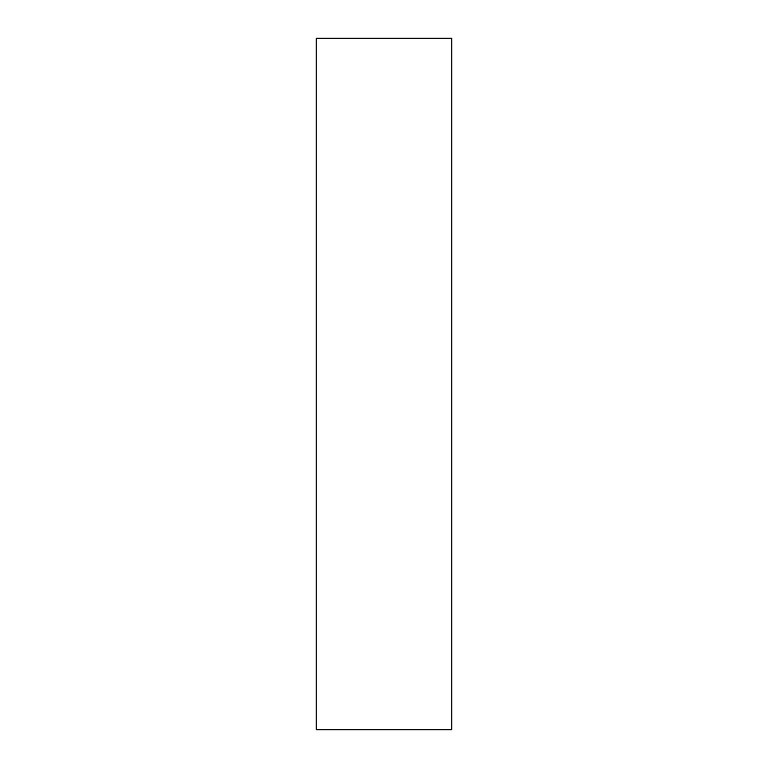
<?xml version="1.0" encoding="UTF-8"?>
<svg xmlns="http://www.w3.org/2000/svg" width="768" height="768" viewBox="0 0 768 768"><rect width="100%" height="100%" fill="white"/><g stroke="black" fill="none" stroke-linecap="round" stroke-linejoin="round"><path stroke-width="1.15" d="M451.613 38.4L316.387 38.4L316.387 729.6L451.613 729.6L451.613 38.4"/></g></svg>
